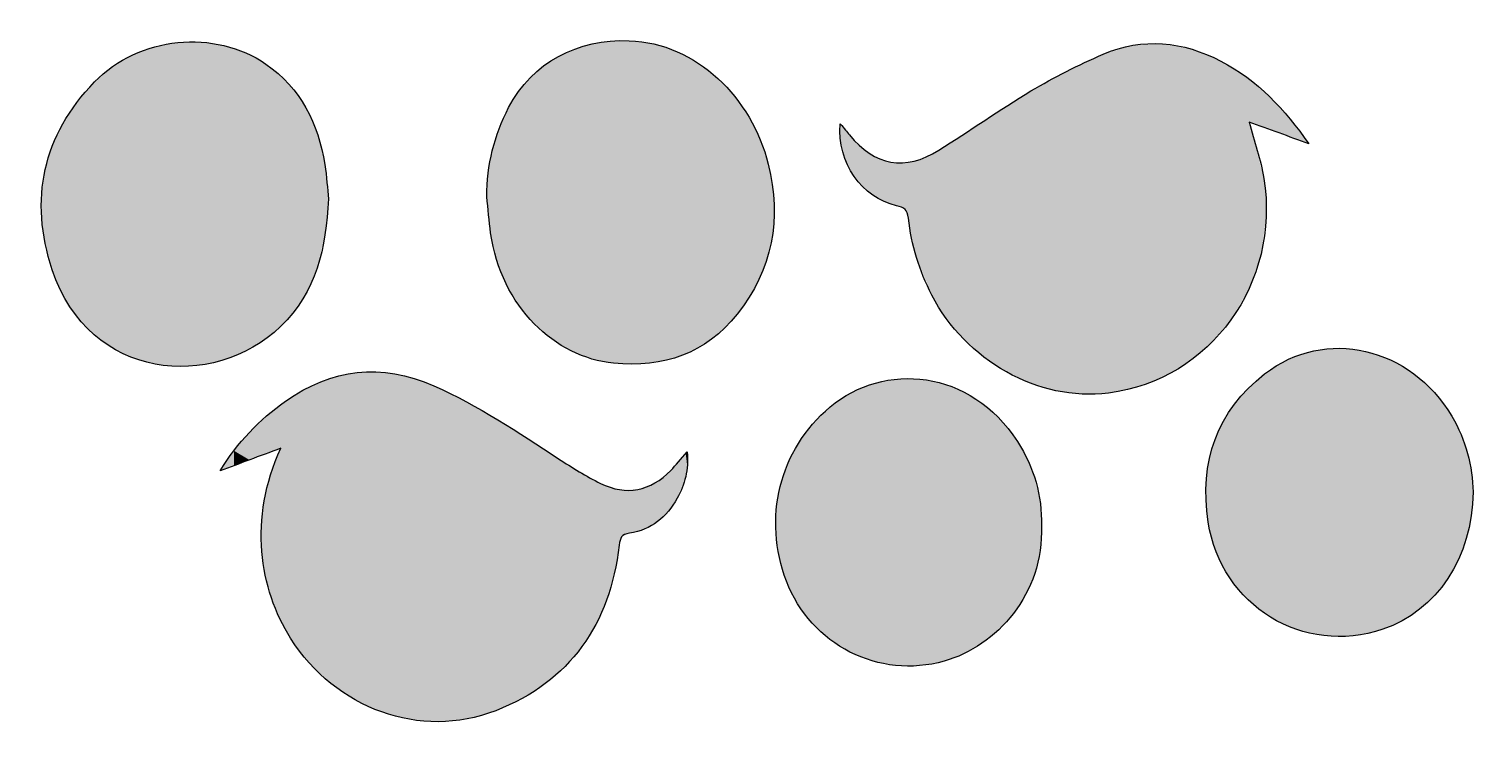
# Model space of a CAD drawing. Extents: x -31 to 92, y -55 to 26.
# Drawn here: x 16.2 to 87.2, y -55.3 to -20.3 of the extents above; entities that cross this region are included whole.
import ezdxf

# ---------------------------------------------------------------- set-up
doc = ezdxf.new("R2010")
doc.units = 0
doc.layers.add('LAYER_1', color=7, linetype='CONTINUOUS')

# ---------------------------------------------------------------- blocks, each defined once
blk = doc.blocks.new('*U4')
at = {"layer": 'LAYER_1', "color": 7}
for points in [[(70.194, -38.024), (69.269, -21.449), (70.194, -21.172)], [(70.469, -37.944), (70.194, -21.172), (70.469, -21.09)], [(71.076, -37.765), (70.469, -21.09), (71.076, -21.06)], [(71.914, -37.42), (71.076, -21.06), (71.914, -21.018)], [(71.93, -37.411), (71.914, -21.018), (71.93, -21.017)], [(67.968, -38.241), (67.196, -22.375), (67.968, -22.013)], [(68.998, -38.202), (67.968, -22.013), (68.998, -21.53)], [(69.269, -38.191), (68.998, -21.53), (69.269, -21.449)], [(66.681, -38.074), (65.453, -23.335), (66.681, -22.658)], [(67.196, -38.141), (66.681, -22.658), (67.196, -22.375)], [(66.681, -38.074), (66.681, -22.658), (67.196, -38.141)], [(67.196, -38.141), (67.196, -22.375), (67.968, -38.241)], [(65.432, -37.705), (64.244, -24.113), (65.432, -23.349)], [(65.453, -37.711), (65.432, -23.349), (65.453, -23.335)], [(65.432, -37.705), (65.432, -23.349), (65.453, -37.711)], [(65.453, -37.711), (65.453, -23.335), (66.681, -38.074)], [(76.179, -24.861), (76.179, -22.754), (76.18, -24.861)], [(76.18, -24.861), (76.18, -22.755), (76.769, -25.076)], [(76.769, -25.076), (76.769, -23.256), (76.909, -25.127)], [(76.909, -25.127), (76.909, -23.375), (77.014, -25.165)], [(64.244, -37.15), (63.142, -24.823), (64.244, -24.113)], [(64.244, -37.15), (64.244, -24.113), (65.432, -37.705)], [(77.014, -25.165), (77.014, -23.464), (77.023, -25.168)], [(77.023, -25.168), (77.023, -23.471), (77.192, -25.23)], [(77.192, -25.23), (77.192, -23.615), (78.202, -25.597)], [(63.142, -36.423), (62.147, -25.463), (63.142, -24.823)], [(63.142, -36.423), (63.142, -24.823), (64.244, -37.15)], [(78.202, -25.597), (78.202, -24.714), (79.12, -25.932)], [(56.076, -25.659), (56.076, -24.955), (56.197, -26.334)], [(56.197, -26.334), (56.197, -25.101), (56.428, -26.965)], [(56.428, -26.965), (56.428, -25.378), (56.525, -27.135)], [(56.525, -27.135), (56.525, -25.494), (56.757, -27.539)], [(62.147, -35.541), (61.285, -26.018), (62.147, -25.463)], [(62.147, -35.541), (62.147, -25.463), (63.142, -36.423)], [(56.757, -27.539), (56.757, -25.744), (57, -27.83)], [(57, -27.83), (57, -26.005), (57.175, -28.04)], [(57.175, -28.04), (57.175, -26.143), (57.499, -28.314)], [(60.918, -33.923), (60.578, -26.436), (60.918, -26.254)], [(61.285, -34.518), (60.918, -26.254), (61.285, -26.018)], [(60.918, -33.923), (60.918, -26.254), (61.285, -34.518)], [(61.285, -34.518), (61.285, -26.018), (62.147, -35.541)], [(57.499, -28.314), (57.499, -26.399), (57.669, -28.457)], [(57.669, -28.457), (57.669, -26.488), (58.022, -28.656)], [(58.022, -28.656), (58.022, -26.675), (58.23, -28.773)], [(58.23, -28.773), (58.23, -26.735), (58.565, -28.884)], [(58.565, -28.884), (58.565, -26.832), (58.846, -28.977)], [(58.846, -28.977), (58.846, -26.85), (59.129, -29.101)], [(59.259, -29.158), (59.129, -26.869), (59.259, -26.85)], [(59.129, -29.101), (59.129, -26.869), (59.259, -29.158)], [(59.427, -29.584), (59.259, -26.85), (59.427, -26.826)], [(59.259, -29.158), (59.259, -26.85), (59.427, -29.584)], [(59.58, -30.569), (59.427, -26.826), (59.58, -26.804)], [(59.427, -29.584), (59.427, -26.826), (59.58, -30.569)], [(59.71, -31.077), (59.58, -26.804), (59.71, -26.786)], [(59.58, -30.569), (59.58, -26.804), (59.71, -31.077)], [(59.824, -31.527), (59.71, -26.786), (59.824, -26.746)], [(59.71, -31.077), (59.71, -26.786), (59.824, -31.527)], [(60.307, -32.708), (59.824, -26.746), (60.307, -26.581)], [(59.824, -31.527), (59.824, -26.746), (60.307, -32.708)], [(60.578, -33.371), (60.307, -26.581), (60.578, -26.436)], [(60.307, -32.708), (60.307, -26.581), (60.578, -33.371)], [(60.578, -33.371), (60.578, -26.436), (60.918, -33.923)]]:
    blk.add_solid(points, dxfattribs=at)
at = {"layer": 'LAYER_1', "color": 7, "extrusion": (0, 0, -1)}
for points in [[(-70.194, -38.024), (-70.194, -21.172), (-70.469, -37.944)], [(-70.469, -37.944), (-70.469, -21.09), (-71.076, -37.765)], [(-71.076, -37.765), (-71.076, -21.06), (-71.914, -37.42)], [(-71.914, -37.42), (-71.914, -21.018), (-71.93, -37.411)], [(-71.93, -37.411), (-71.93, -21.017), (-72.702, -36.993)], [(-72.702, -36.993), (-71.93, -21.017), (-72.702, -21.16)], [(-72.702, -36.993), (-72.702, -21.16), (-73.374, -36.483)], [(-73.374, -36.483), (-72.702, -21.16), (-73.374, -21.285)], [(-73.374, -36.483), (-73.374, -21.285), (-74.115, -35.921)], [(-74.115, -35.921), (-73.374, -21.285), (-74.115, -21.588)], [(-67.968, -38.241), (-67.968, -22.013), (-68.998, -38.202)], [(-68.998, -38.202), (-68.998, -21.53), (-69.269, -38.191)], [(-69.269, -38.191), (-69.269, -21.449), (-70.194, -38.024)], [(-74.115, -35.921), (-74.115, -21.588), (-74.793, -35.15)], [(-74.793, -35.15), (-74.115, -21.588), (-74.793, -21.866)], [(-74.793, -35.15), (-74.793, -21.866), (-75.284, -34.593)], [(-75.284, -34.593), (-74.793, -21.866), (-75.284, -22.172)], [(-75.284, -34.593), (-75.284, -22.172), (-76.064, -33.254)], [(-76.064, -33.254), (-75.284, -22.172), (-76.064, -22.657)], [(-76.064, -33.254), (-76.064, -22.657), (-76.179, -33.057)], [(-76.179, -33.057), (-76.064, -22.657), (-76.179, -22.754)], [(-76.18, -24.861), (-76.179, -22.754), (-76.18, -22.755)], [(-76.769, -25.076), (-76.18, -22.755), (-76.769, -23.256)], [(-76.909, -25.127), (-76.769, -23.256), (-76.909, -23.375)], [(-77.014, -25.165), (-76.909, -23.375), (-77.014, -23.464)], [(-77.023, -25.168), (-77.014, -23.464), (-77.023, -23.471)], [(-77.192, -25.23), (-77.023, -23.471), (-77.192, -23.615)], [(-78.202, -25.597), (-77.192, -23.615), (-78.202, -24.714)], [(-76.179, -33.057), (-76.179, -24.861), (-76.18, -33.055)], [(-76.18, -33.055), (-76.179, -24.861), (-76.18, -24.864)], [(-56.076, -25.659), (-56.074, -24.953), (-56.076, -24.955)], [(-56.197, -26.334), (-56.076, -24.955), (-56.197, -25.101)], [(-56.428, -26.965), (-56.197, -25.101), (-56.428, -25.378)], [(-56.525, -27.135), (-56.428, -25.378), (-56.525, -25.494)], [(-56.757, -27.539), (-56.525, -25.494), (-56.757, -25.744)], [(-76.18, -33.055), (-76.18, -24.864), (-76.769, -31.353)], [(-76.769, -31.353), (-76.18, -24.864), (-76.769, -27.107)], [(-57, -27.83), (-56.757, -25.744), (-57, -26.005)], [(-57.175, -28.04), (-57, -26.005), (-57.175, -26.143)], [(-57.499, -28.314), (-57.175, -26.143), (-57.499, -26.399)], [(-57.669, -28.457), (-57.499, -26.399), (-57.669, -26.488)], [(-58.022, -28.656), (-57.669, -26.488), (-58.022, -26.675)], [(-58.23, -28.773), (-58.022, -26.675), (-58.23, -26.735)], [(-58.565, -28.884), (-58.23, -26.735), (-58.565, -26.832)], [(-58.846, -28.977), (-58.565, -26.832), (-58.846, -26.85)], [(-59.129, -29.101), (-58.846, -26.85), (-59.129, -26.869)], [(-76.769, -31.353), (-76.769, -27.107), (-76.909, -30.348)], [(-76.909, -30.348), (-76.769, -27.107), (-76.909, -27.639)], [(-76.909, -30.348), (-76.909, -27.639), (-77.014, -29.597)], [(-77.014, -29.597), (-76.909, -27.639), (-77.014, -28.592)], [(-77.014, -29.597), (-77.014, -28.592), (-77.023, -29.532)]]:
    blk.add_solid(points, dxfattribs=at)
blk = doc.blocks.new('*U5')
at = {"layer": 'LAYER_1', "color": 7}
for points in [[(30.522, -51.998), (29.954, -37.906), (30.522, -37.636)], [(31.024, -52.474), (30.522, -37.636), (31.024, -37.472)], [(30.522, -51.998), (30.522, -37.636), (31.024, -52.474)], [(31.412, -52.736), (31.024, -37.472), (31.412, -37.345)], [(31.024, -52.474), (31.024, -37.472), (31.412, -52.736)], [(32.221, -53.283), (31.412, -37.345), (32.221, -37.198)], [(31.412, -52.736), (31.412, -37.345), (32.221, -53.283)], [(32.316, -53.327), (32.221, -37.198), (32.316, -37.181)], [(32.221, -53.283), (32.221, -37.198), (32.316, -53.327)], [(33.235, -53.746), (32.316, -37.181), (33.235, -37.146)], [(32.316, -53.327), (32.316, -37.181), (33.235, -53.746)], [(33.235, -53.746), (33.235, -37.146), (33.519, -53.875)], [(33.519, -53.875), (33.519, -37.175), (34.169, -54.047)], [(34.169, -54.047), (34.169, -37.242), (34.886, -54.236)], [(34.886, -54.236), (34.886, -37.416), (35.119, -54.256)], [(35.119, -54.256), (35.119, -37.473), (36.085, -54.337)], [(29.645, -51.051), (29.041, -38.431), (29.645, -38.053)], [(29.954, -51.46), (29.645, -38.053), (29.954, -37.906)], [(29.645, -51.051), (29.645, -38.053), (29.954, -51.46)], [(29.954, -51.46), (29.954, -37.906), (30.522, -51.998)], [(36.085, -54.337), (36.085, -37.838), (36.296, -54.355)], [(28.515, -40.922), (28.094, -39.128), (28.515, -38.8)], [(28.559, -40.905), (28.515, -38.8), (28.559, -38.766)], [(28.781, -49.781), (28.559, -38.766), (28.781, -38.593)], [(28.559, -49.381), (28.559, -38.766), (28.781, -49.781)], [(29.041, -50.252), (28.781, -38.593), (29.041, -38.431)], [(28.781, -49.781), (28.781, -38.593), (29.041, -50.252)], [(29.041, -50.252), (29.041, -38.431), (29.645, -51.051)], [(27.604, -41.261), (27.011, -40.124), (27.604, -39.556)], [(27.625, -41.253), (27.604, -39.556), (27.625, -39.535)], [(27.743, -41.209), (27.625, -39.535), (27.743, -39.422)], [(27.793, -41.19), (27.743, -39.422), (27.793, -39.374)], [(27.855, -41.167), (27.793, -39.374), (27.855, -39.315)], [(28.057, -41.092), (27.855, -39.315), (28.057, -39.157)], [(28.094, -41.078), (28.057, -39.157), (28.094, -39.128)], [(27.011, -41.481), (26.249, -41.025), (27.011, -40.124)], [(26.249, -41.765), (26.249, -41.025), (27.011, -41.481)], [(28.515, -49.3), (28.094, -42.11), (28.515, -41.021)], [(28.559, -49.381), (28.515, -41.021), (28.559, -40.905)], [(28.515, -49.3), (28.515, -41.021), (28.559, -49.381)], [(48.471, -42.302), (48.05, -41.641), (48.471, -41.162)], [(48.547, -41.794), (48.471, -41.162), (48.547, -41.076)], [(48.05, -43.366), (47.738, -41.996), (48.05, -41.641)], [(28.057, -48.126), (27.855, -43.036), (28.057, -42.206)], [(28.094, -48.262), (28.057, -42.206), (28.094, -42.11)], [(28.057, -48.126), (28.057, -42.206), (28.094, -48.262)], [(28.094, -48.262), (28.094, -42.11), (28.515, -49.3)], [(46.96, -44.584), (46.453, -42.804), (46.96, -42.614)], [(47.087, -44.511), (46.96, -42.614), (47.087, -42.513)], [(47.618, -44.002), (47.087, -42.513), (47.618, -42.091)], [(47.738, -43.826), (47.618, -42.091), (47.738, -41.996)], [(27.793, -47.15), (27.743, -43.492), (27.793, -43.289)], [(27.855, -47.378), (27.793, -43.289), (27.855, -43.036)], [(27.793, -47.15), (27.793, -43.289), (27.855, -47.378)], [(27.855, -47.378), (27.855, -43.036), (28.057, -48.126)], [(45.32, -45.267), (45.215, -42.941), (45.32, -42.94)], [(45.712, -45.081), (45.32, -42.94), (45.712, -42.936)], [(46.114, -44.97), (45.712, -42.936), (46.114, -42.931)], [(46.453, -44.876), (46.114, -42.931), (46.453, -42.804)], [(27.743, -46.804), (27.625, -44.563), (27.743, -43.492)], [(27.743, -46.804), (27.743, -43.492), (27.793, -47.15)], [(27.625, -45.977), (27.604, -44.753), (27.625, -44.563)], [(27.625, -45.977), (27.625, -44.563), (27.743, -46.804)]]:
    blk.add_solid(points, dxfattribs=at)
at = {"layer": 'LAYER_1', "color": 7, "extrusion": (0, 0, -1)}
for points in [[(-33.519, -53.875), (-33.235, -37.146), (-33.519, -37.175)], [(-34.169, -54.047), (-33.519, -37.175), (-34.169, -37.242)], [(-34.886, -54.236), (-34.169, -37.242), (-34.886, -37.416)], [(-35.119, -54.256), (-34.886, -37.416), (-35.119, -37.473)], [(-36.085, -54.337), (-35.119, -37.473), (-36.085, -37.838)], [(-36.296, -54.355), (-36.085, -37.838), (-36.296, -37.942)], [(-36.296, -54.355), (-36.296, -37.942), (-37.685, -54.221)], [(-37.685, -54.221), (-36.296, -37.942), (-37.685, -38.625)], [(-28.515, -40.922), (-28.515, -38.8), (-28.559, -40.905)], [(-37.685, -54.221), (-37.685, -38.625), (-37.718, -54.218)], [(-37.718, -54.218), (-37.685, -38.625), (-37.718, -38.644)], [(-37.718, -54.218), (-37.718, -38.644), (-39.125, -53.814)], [(-39.125, -53.814), (-37.718, -38.644), (-39.125, -39.448)], [(-27.604, -41.261), (-27.604, -39.556), (-27.625, -41.253)], [(-27.625, -41.253), (-27.625, -39.535), (-27.743, -41.209)], [(-27.743, -41.209), (-27.743, -39.422), (-27.793, -41.19)], [(-27.793, -41.19), (-27.793, -39.374), (-27.855, -41.167)], [(-27.855, -41.167), (-27.855, -39.315), (-28.057, -41.092)], [(-28.057, -41.092), (-28.057, -39.157), (-28.094, -41.078)], [(-28.094, -41.078), (-28.094, -39.128), (-28.515, -40.922)], [(-39.125, -53.814), (-39.125, -39.448), (-39.226, -53.767)], [(-39.226, -53.767), (-39.125, -39.448), (-39.226, -39.506)], [(-39.226, -53.767), (-39.226, -39.506), (-40.422, -53.212)], [(-40.422, -53.212), (-39.226, -39.506), (-40.422, -40.271)], [(-27.011, -41.481), (-27.011, -40.124), (-27.604, -41.261)], [(-40.422, -53.212), (-40.422, -40.271), (-41.56, -52.483)], [(-41.56, -52.483), (-40.422, -40.271), (-41.56, -40.998)], [(-26.249, -41.765), (-25.567, -42.018), (-26.249, -41.025)], [(-41.56, -52.483), (-41.56, -40.998), (-42.22, -51.911)], [(-42.22, -51.911), (-41.56, -40.998), (-42.22, -41.42)], [(-48.471, -42.302), (-48.471, -41.162), (-48.547, -41.794)], [(-48.547, -41.794), (-48.547, -41.076), (-48.559, -41.715)], [(-42.22, -51.911), (-42.22, -41.42), (-42.542, -51.631)], [(-42.542, -51.631), (-42.22, -41.42), (-42.542, -41.61)], [(-42.542, -51.631), (-42.542, -41.61), (-43.37, -50.661)], [(-43.37, -50.661), (-42.542, -41.61), (-43.37, -42.098)], [(-48.05, -43.366), (-48.05, -41.641), (-48.471, -42.302)], [(-43.37, -50.661), (-43.37, -42.098), (-44.047, -49.575)], [(-44.047, -49.575), (-43.37, -42.098), (-44.047, -42.498)], [(-44.047, -49.575), (-44.047, -42.498), (-44.276, -49.058)], [(-44.276, -49.058), (-44.047, -42.498), (-44.276, -42.633)], [(-46.96, -44.584), (-46.96, -42.614), (-47.087, -44.511)], [(-47.087, -44.511), (-47.087, -42.513), (-47.618, -44.002)], [(-47.618, -44.002), (-47.618, -42.091), (-47.738, -43.826)], [(-47.738, -43.826), (-47.738, -41.996), (-48.05, -43.366)], [(-44.276, -49.058), (-44.276, -42.633), (-44.576, -48.38)], [(-44.576, -48.38), (-44.276, -42.633), (-44.576, -42.731)], [(-44.576, -48.38), (-44.576, -42.731), (-44.96, -47.077)], [(-44.96, -47.077), (-44.576, -42.731), (-44.96, -42.857)], [(-44.96, -47.077), (-44.96, -42.857), (-45.202, -45.672)], [(-45.202, -45.672), (-44.96, -42.857), (-45.202, -42.937)], [(-45.202, -45.672), (-45.202, -42.937), (-45.215, -45.629)], [(-45.215, -45.629), (-45.202, -42.937), (-45.215, -42.941)], [(-45.215, -45.629), (-45.215, -42.941), (-45.32, -45.267)], [(-45.32, -45.267), (-45.32, -42.94), (-45.712, -45.081)], [(-45.712, -45.081), (-45.712, -42.936), (-46.114, -44.97)], [(-46.114, -44.97), (-46.114, -42.931), (-46.453, -44.876)], [(-46.453, -44.876), (-46.453, -42.804), (-46.96, -44.584)]]:
    blk.add_solid(points, dxfattribs=at)
blk = doc.blocks.new('*U16')
at = {"layer": 'LAYER_1', "color": 7}
for points in [[(58.42, -51.514), (57.807, -37.7), (58.42, -37.564)], [(58.786, -51.586), (58.42, -37.564), (58.786, -37.522)], [(58.42, -51.514), (58.42, -37.564), (58.786, -51.586)], [(59.045, -51.588), (58.786, -37.522), (59.045, -37.492)], [(58.786, -51.586), (58.786, -37.522), (59.045, -51.588)], [(59.677, -51.594), (59.045, -37.492), (59.677, -37.487)], [(59.045, -51.588), (59.045, -37.492), (59.677, -51.594)], [(59.677, -51.594), (59.677, -37.487), (59.978, -51.597)], [(56.551, -50.926), (56.089, -38.488), (56.551, -38.214)], [(56.636, -50.96), (56.551, -38.214), (56.636, -38.163)], [(56.551, -50.926), (56.551, -38.214), (56.636, -50.96)], [(57.21, -51.189), (56.636, -38.163), (57.21, -37.9)], [(56.636, -50.96), (56.636, -38.163), (57.21, -51.189)], [(57.635, -51.358), (57.21, -37.9), (57.635, -37.758)], [(57.21, -51.189), (57.21, -37.9), (57.635, -51.358)], [(57.807, -51.392), (57.635, -37.758), (57.807, -37.7)], [(57.635, -51.358), (57.635, -37.758), (57.807, -51.392)], [(57.807, -51.392), (57.807, -37.7), (58.42, -51.514)], [(55.562, -50.305), (54.714, -39.72), (55.562, -38.887)], [(55.575, -50.313), (55.562, -38.887), (55.575, -38.874)], [(55.562, -50.305), (55.562, -38.887), (55.575, -50.313)], [(56.089, -50.636), (55.575, -38.874), (56.089, -38.488)], [(55.575, -50.313), (55.575, -38.874), (56.089, -50.636)], [(56.089, -50.636), (56.089, -38.488), (56.551, -50.926)], [(54.694, -49.508), (54.015, -40.667), (54.694, -39.746)], [(54.714, -49.526), (54.694, -39.746), (54.714, -39.72)], [(54.694, -49.508), (54.694, -39.746), (54.714, -49.526)], [(54.714, -49.526), (54.714, -39.72), (55.562, -50.305)], [(53.973, -48.55), (53.482, -41.698), (53.973, -40.747)], [(54.015, -48.605), (53.973, -40.747), (54.015, -40.667)], [(53.973, -48.55), (53.973, -40.747), (54.015, -48.605)], [(54.015, -48.605), (54.015, -40.667), (54.694, -49.508)], [(53.427, -47.443), (53.118, -42.793), (53.427, -41.862)], [(53.482, -47.554), (53.427, -41.862), (53.482, -41.698)], [(53.427, -47.443), (53.427, -41.862), (53.482, -47.554)], [(53.482, -47.554), (53.482, -41.698), (53.973, -48.55)], [(53.079, -46.278), (52.928, -43.934), (53.079, -43.03)], [(53.118, -46.41), (53.079, -43.03), (53.118, -42.793)], [(53.079, -46.278), (53.079, -43.03), (53.118, -46.41)], [(53.118, -46.41), (53.118, -42.793), (53.427, -47.443)], [(52.928, -45.203), (52.914, -45.101), (52.928, -43.934)], [(52.928, -45.203), (52.928, -43.934), (53.079, -46.278)]]:
    blk.add_solid(points, dxfattribs=at)
at = {"layer": 'LAYER_1', "color": 7, "extrusion": (0, 0, -1)}
for points in [[(-59.978, -51.597), (-59.677, -37.487), (-59.978, -37.516)], [(-59.978, -51.597), (-59.978, -37.516), (-60.31, -51.536)], [(-60.31, -51.536), (-59.978, -37.516), (-60.31, -37.548)], [(-60.31, -51.536), (-60.31, -37.548), (-60.939, -51.421)], [(-60.939, -51.421), (-60.31, -37.548), (-60.939, -37.677)], [(-60.939, -51.421), (-60.939, -37.677), (-61.184, -51.376)], [(-61.184, -51.376), (-60.939, -37.677), (-61.184, -37.756)], [(-61.184, -51.376), (-61.184, -37.756), (-61.558, -51.235)], [(-61.558, -51.235), (-61.184, -37.756), (-61.558, -37.876)], [(-61.558, -51.235), (-61.558, -37.876), (-62.135, -51.018)], [(-62.135, -51.018), (-61.558, -37.876), (-62.135, -38.131)], [(-62.135, -51.018), (-62.135, -38.131), (-62.164, -51.001)], [(-62.164, -51.001), (-62.135, -38.131), (-62.164, -38.144)], [(-62.164, -51.001), (-62.164, -38.144), (-62.749, -50.664)], [(-62.749, -50.664), (-62.164, -38.144), (-62.749, -38.484)], [(-62.749, -50.664), (-62.749, -38.484), (-63.037, -50.499)], [(-63.037, -50.499), (-62.749, -38.484), (-63.037, -38.695)], [(-63.037, -50.499), (-63.037, -38.695), (-63.31, -50.279)], [(-63.31, -50.279), (-63.037, -38.695), (-63.31, -38.895)], [(-63.31, -50.279), (-63.31, -38.895), (-63.841, -49.852)], [(-63.841, -49.852), (-63.31, -38.895), (-63.841, -39.38)], [(-63.841, -49.852), (-63.841, -39.38), (-63.865, -49.832)], [(-63.865, -49.832), (-63.841, -39.38), (-63.865, -39.408)], [(-63.865, -49.832), (-63.865, -39.408), (-64.336, -49.313)], [(-64.336, -49.313), (-63.865, -39.408), (-64.336, -39.94)], [(-64.336, -49.313), (-64.336, -39.94), (-64.593, -49.03)], [(-64.593, -49.03), (-64.336, -39.94), (-64.593, -40.298)], [(-64.593, -49.03), (-64.593, -40.298), (-64.791, -48.725)], [(-64.791, -48.725), (-64.593, -40.298), (-64.791, -40.574)], [(-64.791, -48.725), (-64.791, -40.574), (-65.192, -48.105)], [(-65.192, -48.105), (-64.791, -40.574), (-65.192, -41.307)], [(-65.192, -48.105), (-65.192, -41.307), (-65.328, -47.792)], [(-65.328, -47.792), (-65.192, -41.307), (-65.328, -41.553)], [(-65.328, -47.792), (-65.328, -41.553), (-65.639, -47.07)], [(-65.639, -47.07), (-65.328, -41.553), (-65.639, -42.394)], [(-65.639, -47.07), (-65.639, -42.394), (-65.704, -46.789)], [(-65.704, -46.789), (-65.639, -42.394), (-65.704, -42.572)], [(-65.704, -46.789), (-65.704, -42.572), (-65.905, -45.936)], [(-65.905, -45.936), (-65.704, -42.572), (-65.905, -43.563)], [(-65.905, -45.936), (-65.905, -43.563), (-65.918, -45.669)], [(-65.918, -45.669), (-65.905, -43.563), (-65.918, -43.627)], [(-65.918, -45.669), (-65.918, -43.627), (-65.964, -44.718)]]:
    blk.add_solid(points, dxfattribs=at)
blk = doc.blocks.new('*U17')
at = {"layer": 'LAYER_1', "color": 7}
for points in [[(79.161, -50), (78.734, -36.287), (79.161, -36.171)], [(79.363, -50.035), (79.161, -36.171), (79.363, -36.116)], [(79.161, -50), (79.161, -36.171), (79.363, -50.035)], [(79.856, -50.12), (79.363, -36.116), (79.856, -36.04)], [(79.363, -50.035), (79.363, -36.116), (79.856, -50.12)], [(80.001, -50.129), (79.856, -36.04), (80.001, -36.018)], [(79.856, -50.12), (79.856, -36.04), (80.001, -50.129)], [(80.569, -50.164), (80.001, -36.018), (80.569, -35.993)], [(80.001, -50.129), (80.001, -36.018), (80.569, -50.164)], [(80.641, -50.16), (80.569, -35.993), (80.641, -35.99)], [(77.52, -49.367), (77.234, -37.05), (77.52, -36.852)], [(77.845, -49.542), (77.52, -36.852), (77.845, -36.679)], [(77.52, -49.367), (77.52, -36.852), (77.845, -49.542)], [(78.118, -49.655), (77.845, -36.679), (78.118, -36.532)], [(77.845, -49.542), (77.845, -36.679), (78.118, -49.655)], [(78.489, -49.806), (78.118, -36.532), (78.489, -36.385)], [(78.118, -49.655), (78.118, -36.532), (78.489, -49.806)], [(78.734, -49.877), (78.489, -36.385), (78.734, -36.287)], [(78.489, -49.806), (78.489, -36.385), (78.734, -49.877)], [(78.734, -49.877), (78.734, -36.287), (79.161, -50)], [(76.662, -48.817), (76.133, -37.963), (76.662, -37.498)], [(76.946, -49.013), (76.662, -37.498), (76.946, -37.249)], [(76.662, -48.817), (76.662, -37.498), (76.946, -49.013)], [(77.234, -49.212), (76.946, -37.249), (77.234, -37.05)], [(76.946, -49.013), (76.946, -37.249), (77.234, -49.212)], [(77.234, -49.212), (77.234, -37.05), (77.52, -49.367)], [(76.132, -48.36), (75.654, -38.514), (76.132, -37.964)], [(76.133, -48.362), (76.132, -37.964), (76.133, -37.963)], [(76.132, -48.36), (76.132, -37.964), (76.133, -48.362)], [(76.133, -48.362), (76.133, -37.963), (76.662, -48.817)], [(75.456, -47.585), (75.229, -39.093), (75.456, -38.742)], [(75.654, -47.849), (75.456, -38.742), (75.654, -38.514)], [(75.456, -47.585), (75.456, -38.742), (75.654, -47.849)], [(75.654, -47.849), (75.654, -38.514), (76.132, -48.36)], [(74.863, -46.663), (74.561, -40.353), (74.863, -39.693)], [(74.915, -46.752), (74.863, -39.693), (74.915, -39.578)], [(74.863, -46.663), (74.863, -39.693), (74.915, -46.752)], [(75.229, -47.282), (74.915, -39.578), (75.229, -39.093)], [(74.915, -46.752), (74.915, -39.578), (75.229, -47.282)], [(75.229, -47.282), (75.229, -39.093), (75.456, -47.585)], [(74.508, -45.833), (74.33, -41.08), (74.508, -40.469)], [(74.561, -45.997), (74.508, -40.469), (74.561, -40.353)], [(74.508, -45.833), (74.508, -40.469), (74.561, -45.997)], [(74.561, -45.997), (74.561, -40.353), (74.863, -46.663)], [(74.33, -45.286), (74.232, -41.414), (74.33, -41.08)], [(74.33, -45.286), (74.33, -41.08), (74.508, -45.833)], [(74.173, -44.533), (74.086, -42.408), (74.173, -41.816)], [(74.232, -44.818), (74.173, -41.816), (74.232, -41.414)], [(74.173, -44.533), (74.173, -41.816), (74.232, -44.818)], [(74.232, -44.818), (74.232, -41.414), (74.33, -45.286)], [(74.086, -43.643), (74.067, -43.449), (74.086, -42.408)], [(74.086, -43.643), (74.086, -42.408), (74.173, -44.533)]]:
    blk.add_solid(points, dxfattribs=at)
at = {"layer": 'LAYER_1', "color": 7, "extrusion": (0, 0, -1)}
for points in [[(-80.569, -50.164), (-80.569, -35.993), (-80.641, -50.16)], [(-80.641, -50.16), (-80.641, -35.99), (-81.28, -50.129)], [(-81.28, -50.129), (-80.641, -35.99), (-81.28, -36.033)], [(-81.28, -50.129), (-81.28, -36.033), (-81.295, -50.128)], [(-81.295, -50.128), (-81.28, -36.033), (-81.295, -36.035)], [(-81.295, -50.128), (-81.295, -36.035), (-81.913, -50.028)], [(-81.913, -50.028), (-81.295, -36.035), (-81.913, -36.143)], [(-81.913, -50.028), (-81.913, -36.143), (-82.028, -50.009)], [(-82.028, -50.009), (-81.913, -36.143), (-82.028, -36.176)], [(-82.028, -50.009), (-82.028, -36.176), (-82.534, -49.868)], [(-82.534, -49.868), (-82.028, -36.176), (-82.534, -36.321)], [(-82.534, -49.868), (-82.534, -36.321), (-82.763, -49.804)], [(-82.763, -49.804), (-82.534, -36.321), (-82.763, -36.413)], [(-82.763, -49.804), (-82.763, -36.413), (-83.139, -49.64)], [(-83.139, -49.64), (-82.763, -36.413), (-83.139, -36.564)], [(-83.139, -49.64), (-83.139, -36.564), (-83.712, -49.39)], [(-83.712, -49.39), (-83.139, -36.564), (-83.712, -36.866)], [(-83.712, -49.39), (-83.712, -36.866), (-83.722, -49.383)], [(-83.722, -49.383), (-83.712, -36.866), (-83.722, -36.872)], [(-83.722, -49.383), (-83.722, -36.872), (-84.28, -49.015)], [(-84.28, -49.015), (-83.722, -36.872), (-84.28, -37.242)], [(-84.28, -49.015), (-84.28, -37.242), (-84.567, -48.826)], [(-84.567, -48.826), (-84.28, -37.242), (-84.567, -37.478)], [(-84.567, -48.826), (-84.567, -37.478), (-84.806, -48.604)], [(-84.806, -48.604), (-84.567, -37.478), (-84.806, -37.674)], [(-84.806, -48.604), (-84.806, -37.674), (-85.297, -48.148)], [(-85.297, -48.148), (-84.806, -37.674), (-85.297, -38.167)], [(-85.297, -48.148), (-85.297, -38.167), (-85.319, -48.127)], [(-85.319, -48.127), (-85.297, -38.167), (-85.319, -38.194)], [(-85.319, -48.127), (-85.319, -38.194), (-85.747, -47.578)], [(-85.747, -47.578), (-85.319, -38.194), (-85.747, -38.717)], [(-85.747, -47.578), (-85.747, -38.717), (-85.959, -47.305)], [(-85.959, -47.305), (-85.747, -38.717), (-85.959, -39.037)], [(-85.959, -47.305), (-85.959, -39.037), (-86.151, -46.961)], [(-86.151, -46.961), (-85.959, -39.037), (-86.151, -39.326)], [(-86.151, -46.961), (-86.151, -39.326), (-86.477, -46.374)], [(-86.477, -46.374), (-86.151, -39.326), (-86.477, -39.974)], [(-86.477, -46.374), (-86.477, -39.974), (-86.607, -46.029)], [(-86.607, -46.029), (-86.477, -39.974), (-86.607, -40.231)], [(-86.607, -46.029), (-86.607, -40.231), (-86.863, -45.347)], [(-86.863, -45.347), (-86.607, -40.231), (-86.863, -40.98)], [(-86.863, -45.347), (-86.863, -40.98), (-86.926, -45.06)], [(-86.926, -45.06), (-86.863, -40.98), (-86.926, -41.164)], [(-86.926, -45.06), (-86.926, -41.164), (-87.107, -44.236)], [(-87.107, -44.236), (-86.926, -41.164), (-87.107, -42.047)], [(-87.107, -44.236), (-87.107, -42.047), (-87.12, -44.073)], [(-87.12, -44.073), (-87.107, -42.047), (-87.12, -42.11)], [(-87.12, -44.073), (-87.12, -42.11), (-87.201, -43.056)]]:
    blk.add_solid(points, dxfattribs=at)
blk = doc.blocks.new('*U20')
at = {"layer": 'LAYER_1', "color": 7}
for points in [[(22.359, -36.765), (21.569, -21.452), (22.359, -21.164)], [(22.37, -36.768), (22.359, -21.164), (22.37, -21.162)], [(22.359, -36.765), (22.359, -21.164), (22.37, -36.768)], [(23.19, -36.871), (22.37, -21.162), (23.19, -21.011)], [(22.37, -36.768), (22.37, -21.162), (23.19, -36.871)], [(23.488, -36.872), (23.19, -21.011), (23.488, -20.955)], [(23.19, -36.871), (23.19, -21.011), (23.488, -36.872)], [(24.016, -36.874), (23.488, -20.955), (24.016, -20.946)], [(23.488, -36.872), (23.488, -20.955), (24.016, -36.874)], [(24.632, -36.804), (24.016, -20.946), (24.632, -20.934)], [(20.795, -36.256), (20.276, -22.135), (20.795, -21.836)], [(21.278, -36.448), (20.795, -21.836), (21.278, -21.558)], [(20.795, -36.256), (20.795, -21.836), (21.278, -36.448)], [(21.569, -36.563), (21.278, -21.558), (21.569, -21.452)], [(21.278, -36.448), (21.278, -21.558), (21.569, -36.563)], [(21.569, -36.563), (21.569, -21.452), (22.359, -36.765)], [(20.059, -35.843), (19.389, -22.893), (20.059, -22.32)], [(20.276, -35.965), (20.059, -22.32), (20.276, -22.135)], [(20.059, -35.843), (20.059, -22.32), (20.276, -35.965)], [(20.276, -35.965), (20.276, -22.135), (20.795, -36.256)], [(19.372, -35.322), (18.744, -23.645), (19.372, -22.912)], [(19.389, -35.335), (19.372, -22.912), (19.389, -22.893)], [(19.372, -35.322), (19.372, -22.912), (19.389, -35.335)], [(19.389, -35.335), (19.389, -22.893), (20.059, -35.843)], [(18.525, -34.402), (18.185, -24.419), (18.525, -23.9)], [(18.744, -34.692), (18.525, -23.9), (18.744, -23.645)], [(18.525, -34.402), (18.525, -23.9), (18.744, -34.692)], [(18.744, -34.692), (18.744, -23.645), (19.372, -35.322)], [(18.185, -33.95), (17.834, -24.954), (18.185, -24.419)], [(18.185, -33.95), (18.185, -24.419), (18.525, -34.402)], [(17.705, -33.096), (17.316, -26.052), (17.705, -25.227)], [(17.834, -33.325), (17.705, -25.227), (17.834, -24.954)], [(17.705, -33.096), (17.705, -25.227), (17.834, -33.325)], [(17.834, -33.325), (17.834, -24.954), (18.185, -33.95)], [(17.316, -32.125), (16.971, -27.192), (17.316, -26.053)], [(17.316, -32.126), (17.316, -26.053), (17.316, -26.052)], [(17.316, -32.126), (17.316, -26.052), (17.705, -33.096)], [(17.316, -32.125), (17.316, -26.053), (17.316, -32.126)], [(16.971, -30.841), (16.798, -28.372), (16.971, -27.193)], [(16.971, -30.841), (16.971, -27.193), (16.971, -27.192)], [(16.971, -30.841), (16.971, -27.192), (17.316, -32.125)], [(16.971, -30.841), (16.971, -27.193), (16.971, -30.841)], [(16.798, -29.589), (16.798, -29.589), (16.798, -28.372)], [(16.798, -29.589), (16.798, -28.372), (16.971, -30.841)]]:
    blk.add_solid(points, dxfattribs=at)
at = {"layer": 'LAYER_1', "color": 7, "extrusion": (0, 0, -1)}
for points in [[(-24.016, -36.874), (-24.016, -20.946), (-24.632, -36.804)], [(-24.632, -36.804), (-24.632, -20.934), (-24.839, -36.78)], [(-24.839, -36.78), (-24.632, -20.934), (-24.839, -20.965)], [(-24.839, -36.78), (-24.839, -20.965), (-25.649, -36.591)], [(-25.649, -36.591), (-24.839, -20.965), (-25.649, -21.085)], [(-25.649, -36.591), (-25.649, -21.085), (-25.758, -36.552)], [(-25.758, -36.552), (-25.649, -21.085), (-25.758, -21.102)], [(-25.758, -36.552), (-25.758, -21.102), (-26.434, -36.308)], [(-26.434, -36.308), (-25.758, -21.102), (-26.434, -21.327)], [(-26.434, -36.308), (-26.434, -21.327), (-26.833, -36.11)], [(-26.833, -36.11), (-26.434, -21.327), (-26.833, -21.46)], [(-26.833, -36.11), (-26.833, -21.46), (-27.186, -35.934)], [(-27.186, -35.934), (-26.833, -21.46), (-27.186, -21.657)], [(-27.186, -35.934), (-27.186, -21.657), (-27.823, -35.517)], [(-27.823, -35.517), (-27.186, -21.657), (-27.823, -22.012)], [(-27.823, -35.517), (-27.823, -22.012), (-27.893, -35.471)], [(-27.893, -35.471), (-27.823, -22.012), (-27.893, -22.066)], [(-27.893, -35.471), (-27.893, -22.066), (-28.426, -35.021)], [(-28.426, -35.021), (-27.893, -22.066), (-28.426, -22.482)], [(-28.426, -35.021), (-28.426, -22.482), (-28.545, -34.92)], [(-28.545, -34.92), (-28.426, -22.482), (-28.545, -22.598)], [(-28.545, -34.92), (-28.545, -22.598), (-28.953, -34.476)], [(-28.953, -34.476), (-28.545, -22.598), (-28.953, -22.999)], [(-28.953, -34.476), (-28.953, -22.999), (-29.15, -34.262)], [(-29.15, -34.262), (-28.953, -22.999), (-29.15, -23.243)], [(-29.15, -34.262), (-29.15, -23.243), (-29.409, -33.896)], [(-29.409, -33.896), (-29.15, -23.243), (-29.409, -23.562)], [(-29.409, -33.896), (-29.409, -23.562), (-29.644, -33.563)], [(-29.644, -33.563), (-29.409, -23.562), (-29.644, -23.93)], [(-29.644, -33.563), (-29.644, -23.93), (-29.795, -33.278)], [(-29.795, -33.278), (-29.644, -23.93), (-29.795, -24.168)], [(-29.795, -33.278), (-29.795, -24.168), (-30.037, -32.825)], [(-30.037, -32.825), (-29.795, -24.168), (-30.037, -24.652)], [(-30.037, -32.825), (-30.037, -24.652), (-30.117, -32.621)], [(-30.117, -32.621), (-30.037, -24.652), (-30.117, -24.812)], [(-30.117, -32.621), (-30.117, -24.812), (-30.341, -32.051)], [(-30.341, -32.051), (-30.117, -24.812), (-30.341, -25.4)], [(-30.341, -32.051), (-30.341, -25.4), (-30.376, -31.9)], [(-30.376, -31.9), (-30.341, -25.4), (-30.376, -25.493)], [(-30.376, -31.9), (-30.376, -25.493), (-30.723, -30.429)], [(-30.723, -30.429), (-30.376, -25.493), (-30.723, -26.952)], [(-30.723, -30.429), (-30.723, -26.952), (-30.728, -30.405)], [(-30.728, -30.405), (-30.723, -26.952), (-30.728, -27.007)], [(-30.728, -30.405), (-30.728, -27.007), (-30.899, -28.644)]]:
    blk.add_solid(points, dxfattribs=at)
blk = doc.blocks.new('*U21')
at = {"layer": 'LAYER_1', "color": 7}
for points in [[(43.014, -36.184), (42.841, -21.351), (43.014, -21.273)], [(43.86, -36.516), (43.014, -21.273), (43.86, -21.024)], [(43.014, -36.184), (43.014, -21.273), (43.86, -36.516)], [(43.865, -36.517), (43.86, -21.024), (43.865, -21.022)], [(43.86, -36.516), (43.86, -21.024), (43.865, -36.517)], [(44.761, -36.692), (43.865, -21.022), (44.761, -20.885)], [(43.865, -36.517), (43.865, -21.022), (44.761, -36.692)], [(44.921, -36.723), (44.761, -20.885), (44.921, -20.88)], [(44.761, -36.692), (44.761, -20.885), (44.921, -36.723)], [(45.693, -36.762), (44.921, -20.88), (45.693, -20.861)], [(44.921, -36.723), (44.921, -20.88), (45.693, -36.762)], [(45.693, -36.762), (45.693, -20.861), (45.827, -36.768)], [(41.886, -35.533), (41.484, -22.104), (41.886, -21.846)], [(42.217, -35.735), (41.886, -21.846), (42.217, -21.634)], [(41.886, -35.533), (41.886, -21.846), (42.217, -35.735)], [(42.841, -36.116), (42.217, -21.634), (42.841, -21.351)], [(42.217, -35.735), (42.217, -21.634), (42.841, -36.116)], [(42.841, -36.116), (42.841, -21.351), (43.014, -36.184)], [(40.825, -34.548), (40.259, -23.351), (40.825, -22.682)], [(41.017, -34.78), (40.825, -22.682), (41.017, -22.513)], [(40.825, -34.548), (40.825, -22.682), (41.017, -34.78)], [(41.484, -35.185), (41.017, -22.513), (41.484, -22.104)], [(41.017, -34.78), (41.017, -22.513), (41.484, -35.185)], [(41.484, -35.185), (41.484, -22.104), (41.886, -35.533)], [(40.248, -33.85), (39.763, -24.154), (40.248, -23.365)], [(40.259, -33.87), (40.248, -23.365), (40.259, -23.351)], [(40.248, -33.85), (40.248, -23.365), (40.259, -33.87)], [(40.259, -33.87), (40.259, -23.351), (40.825, -34.548)], [(39.635, -32.814), (39.296, -25.196), (39.635, -24.441)], [(39.763, -33.032), (39.635, -24.441), (39.763, -24.154)], [(39.635, -32.814), (39.635, -24.441), (39.763, -33.032)], [(39.763, -33.032), (39.763, -24.154), (40.248, -33.85)], [(39.296, -31.955), (39.166, -25.612), (39.296, -25.196)], [(39.296, -31.955), (39.296, -25.196), (39.635, -32.814)], [(38.96, -30.691), (38.877, -26.724), (38.96, -26.273)], [(39.166, -31.626), (38.96, -26.273), (39.166, -25.612)], [(38.96, -30.691), (38.96, -26.273), (39.166, -31.626)], [(39.166, -31.626), (39.166, -25.612), (39.296, -31.955)], [(38.877, -30.316), (38.756, -27.385), (38.877, -26.724)], [(38.877, -30.316), (38.877, -26.724), (38.96, -30.691)], [(38.756, -29.18), (38.687, -28.533), (38.756, -27.385)], [(38.756, -29.18), (38.756, -27.385), (38.877, -30.316)]]:
    blk.add_solid(points, dxfattribs=at)
at = {"layer": 'LAYER_1', "color": 7, "extrusion": (0, 0, -1)}
for points in [[(-45.827, -36.768), (-45.693, -20.861), (-45.827, -20.879)], [(-45.827, -36.768), (-45.827, -20.879), (-46.694, -36.721)], [(-46.694, -36.721), (-45.827, -20.879), (-46.694, -20.994)], [(-46.694, -36.721), (-46.694, -20.994), (-46.908, -36.684)], [(-46.908, -36.684), (-46.694, -20.994), (-46.908, -21.023)], [(-46.908, -36.684), (-46.908, -21.023), (-47.521, -36.578)], [(-47.521, -36.578), (-46.908, -21.023), (-47.521, -21.227)], [(-47.521, -36.578), (-47.521, -21.227), (-48.049, -36.415)], [(-48.049, -36.415), (-47.521, -21.227), (-48.049, -21.403)], [(-48.049, -36.415), (-48.049, -21.403), (-48.306, -36.336)], [(-48.306, -36.336), (-48.049, -21.403), (-48.306, -21.543)], [(-48.306, -36.336), (-48.306, -21.543), (-49.049, -35.991)], [(-49.049, -35.991), (-48.306, -21.543), (-49.049, -21.947)], [(-49.049, -35.991), (-49.049, -21.947), (-49.104, -35.955)], [(-49.104, -35.955), (-49.049, -21.947), (-49.104, -21.977)], [(-49.104, -35.955), (-49.104, -21.977), (-49.747, -35.54)], [(-49.747, -35.54), (-49.104, -21.977), (-49.747, -22.481)], [(-49.747, -35.54), (-49.747, -22.481), (-50.055, -35.276)], [(-50.055, -35.276), (-49.747, -22.481), (-50.055, -22.722)], [(-50.055, -35.276), (-50.055, -22.722), (-50.4, -34.98)], [(-50.4, -34.98), (-50.055, -22.722), (-50.4, -23.092)], [(-50.4, -34.98), (-50.4, -23.092), (-50.888, -34.439)], [(-50.888, -34.439), (-50.4, -23.092), (-50.888, -23.614)], [(-50.888, -34.439), (-50.888, -23.614), (-51.006, -34.308)], [(-51.006, -34.308), (-50.888, -23.614), (-51.006, -23.786)], [(-51.006, -34.308), (-51.006, -23.786), (-51.588, -33.49)], [(-51.588, -33.49), (-51.006, -23.786), (-51.588, -24.629)], [(-51.588, -33.49), (-51.588, -24.629), (-51.599, -33.474)], [(-51.599, -33.474), (-51.588, -24.629), (-51.599, -24.653)], [(-51.599, -33.474), (-51.599, -24.653), (-52.073, -32.612)], [(-52.073, -32.612), (-51.599, -24.653), (-52.073, -25.609)], [(-52.073, -32.612), (-52.073, -25.609), (-52.14, -32.446)], [(-52.14, -32.446), (-52.073, -25.609), (-52.14, -25.744)], [(-52.14, -32.446), (-52.14, -25.744), (-52.43, -31.723)], [(-52.43, -31.723), (-52.14, -25.744), (-52.43, -26.631)], [(-52.43, -31.723), (-52.43, -26.631), (-52.529, -31.349)], [(-52.529, -31.349), (-52.43, -26.631), (-52.529, -26.933)], [(-52.529, -31.349), (-52.529, -26.933), (-52.671, -30.809)], [(-52.671, -30.809), (-52.529, -26.933), (-52.671, -27.655)], [(-52.671, -30.809), (-52.671, -27.655), (-52.726, -30.409)], [(-52.726, -30.409), (-52.671, -27.655), (-52.726, -27.932)], [(-52.726, -30.409), (-52.726, -27.932), (-52.8, -29.872)], [(-52.8, -29.872), (-52.726, -27.932), (-52.8, -28.723)], [(-52.8, -29.872), (-52.8, -28.723), (-52.817, -28.912)]]:
    blk.add_solid(points, dxfattribs=at)
blk = doc.blocks.new('BLOCK_2')
at = {"layer": 'LAYER_1'}
for points, knots in [([(30.899, -28.644), (30.848, -28.143), (30.815, -27.543), (30.723, -26.952), (30.406, -24.928), (29.533, -23.197), (27.823, -22.012), (25.323, -20.282), (21.575, -20.631), (19.389, -22.893), (16.855, -25.514), (16.166, -28.659), (17.316, -32.125), (19.135, -37.612), (25.232, -38.087), (28.545, -34.92), (30.32, -33.222), (30.775, -31.059), (30.899, -28.644)], [0, 0, 0, 0, 1, 1, 1, 2, 2, 2, 3, 3, 3, 4, 4, 4, 5, 5, 5, 6, 6, 6, 6]), ([(45.693, -20.861), (43.17, -20.771), (40.924, -21.914), (39.763, -24.154), (39.054, -25.522), (38.688, -26.978), (38.687, -28.533), (38.75, -29.127), (38.794, -29.725), (38.877, -30.316), (39.388, -33.958), (42.059, -36.442), (44.921, -36.723), (47.389, -36.965), (49.453, -36.253), (51.006, -34.308), (52.75, -32.123), (53.196, -29.621), (52.529, -26.933), (51.723, -23.682), (49.015, -20.98), (45.693, -20.861)], [0, 0, 0, 0, 1, 1, 1, 2, 2, 2, 3, 3, 3, 4, 4, 4, 5, 5, 5, 6, 6, 6, 7, 7, 7, 7]), ([(76.909, -27.639), (76.761, -26.713), (76.434, -25.814), (76.179, -24.861), (77.169, -25.222), (78.145, -25.576), (79.12, -25.932), (77.947, -24.241), (76.593, -22.799), (74.793, -21.866), (72.921, -20.895), (70.963, -20.685), (68.998, -21.53), (67.782, -22.053), (66.59, -22.658), (65.453, -23.335), (63.91, -24.255), (62.441, -25.297), (60.918, -26.254), (59.27, -27.29), (57.756, -27.012), (56.525, -25.494), (56.401, -25.341), (56.273, -25.191), (56.074, -24.953), (55.909, -26.863), (57.138, -28.597), (58.846, -28.977), (59.217, -29.059), (59.382, -29.177), (59.427, -29.584), (59.57, -30.914), (59.96, -32.174), (60.578, -33.371), (62.235, -36.584), (65.802, -38.628), (69.269, -38.191), (74.303, -37.558), (77.729, -32.746), (76.909, -27.639)], [0, 0, 0, 0, 1, 1, 1, 2, 2, 2, 3, 3, 3, 4, 4, 4, 5, 5, 5, 6, 6, 6, 7, 7, 7, 8, 8, 8, 9, 9, 9, 10, 10, 10, 11, 11, 11, 12, 12, 12, 13, 13, 13, 13]), ([(76.946, -37.249), (74.591, -39.072), (73.725, -41.586), (74.173, -44.533), (74.8, -48.653), (78.845, -51.132), (82.763, -49.804), (85.408, -48.909), (87.163, -46.285), (87.201, -43.056), (87.165, -41.801), (86.855, -40.509), (86.151, -39.326), (84.127, -35.931), (79.942, -34.927), (76.946, -37.249)], [0, 0, 0, 0, 1, 1, 1, 2, 2, 2, 3, 3, 3, 4, 4, 4, 5, 5, 5, 5]), ([(47.738, -41.996), (46.751, -43.015), (45.549, -43.259), (44.276, -42.633), (43.563, -42.283), (42.885, -41.856), (42.22, -41.42), (40.236, -40.121), (38.266, -38.809), (36.085, -37.838), (33.486, -36.681), (31.068, -36.991), (28.781, -38.593), (27.491, -39.497), (26.422, -40.63), (25.567, -42.018), (26.533, -41.659), (27.499, -41.299), (28.559, -40.905), (26.957, -44.381), (27.509, -47.837), (29.041, -50.252), (31.24, -53.718), (35.42, -55.259), (39.125, -53.814), (42.799, -52.381), (44.744, -49.552), (45.202, -45.672), (45.244, -45.319), (45.305, -45.142), (45.712, -45.081), (46.773, -44.921), (47.539, -44.292), (48.05, -43.366), (48.423, -42.69), (48.634, -41.968), (48.547, -41.076), (48.221, -41.448), (47.992, -41.734), (47.738, -41.996)], [0, 0, 0, 0, 1, 1, 1, 2, 2, 2, 3, 3, 3, 4, 4, 4, 5, 5, 5, 6, 6, 6, 7, 7, 7, 8, 8, 8, 9, 9, 9, 10, 10, 10, 11, 11, 11, 12, 12, 12, 13, 13, 13, 13]), ([(55.575, -38.874), (53.064, -40.977), (52.251, -44.365), (53.427, -47.443), (54.627, -50.578), (57.972, -52.286), (61.184, -51.376), (63.76, -50.646), (66.104, -48.07), (65.964, -44.718), (66.015, -43.241), (65.612, -41.853), (64.791, -40.574), (62.484, -36.988), (58.22, -36.657), (55.575, -38.874)], [0, 0, 0, 0, 1, 1, 1, 2, 2, 2, 3, 3, 3, 4, 4, 4, 5, 5, 5, 5])]:
    blk.add_open_spline(points, degree=3, knots=knots, dxfattribs=at)
at = {"layer": 'LAYER_1', "color": 7}
for name in ['*U20', '*U21', '*U4', '*U17', '*U5', '*U16']:
    blk.add_blockref(name, (0, 0), dxfattribs=at)

msp = doc.modelspace()

# ---------------------------------------------------------------- block references
at = {"layer": 'LAYER_1'}
msp.add_blockref('BLOCK_2', (0, 0), dxfattribs=at)

doc.saveas('drawing.dxf')
